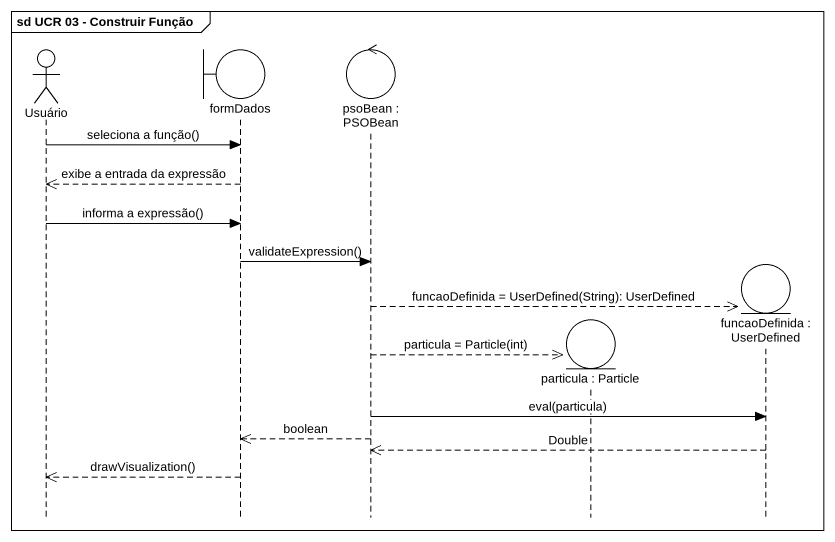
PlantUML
@startuml
mainframe sd UCR 03 - Construir Função
hide footbox
actor Usuário
boundary formDados
control "psoBean : PSOBean" as psoBean
entity "particula : Particle" as particula
entity "funcaoDefinida : UserDefined" as funcaoDefinida

Usuário -> formDados : seleciona a função()
formDados -->> Usuário : exibe a entrada da expressão
Usuário -> formDados : informa a expressão()
formDados -> psoBean : validateExpression()
psoBean -->> funcaoDefinida ** : funcaoDefinida = UserDefined(String): UserDefined
psoBean -->> particula ** : particula = Particle(int)
psoBean -> funcaoDefinida : eval(particula)
psoBean -->> formDados : boolean
funcaoDefinida -->> psoBean : Double
formDados -->> Usuário : drawVisualization()
@enduml
